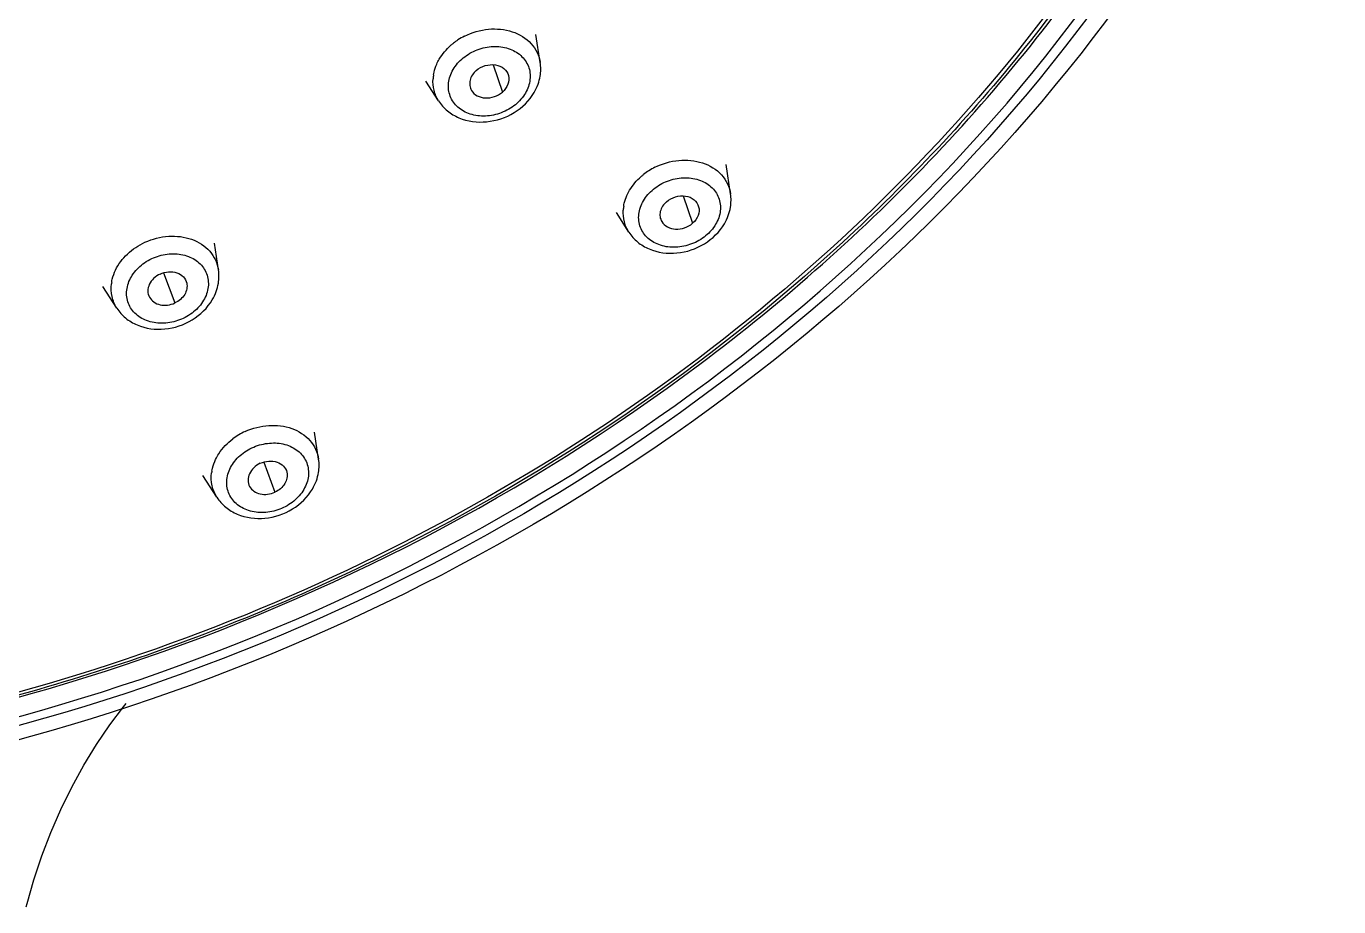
# Model space of a CAD drawing. Extents: x 0 to 3160, y 0 to 2315.
# Drawn here: x 1049.71 to 1079.13, y 1082.46 to 1102.21 of the extents above; entities that cross this region are included whole.
import ezdxf

# ---------------------------------------------------------------- set-up
doc = ezdxf.new("R2010")
doc.units = 0
doc.header["$LTSCALE"] = 3
doc.header["$MEASUREMENT"] = 0
doc.layers.get('0').update_dxf_attribs({"linetype": 'CONTINUOUS'})

msp = doc.modelspace()

# ---------------------------------------------------------------- linework, layer by layer
at = {"color": 7, "linetype": 'Continuous'}
for p, q in [((1061.232, 1101.393), (1061.135, 1102.021)), ((1058.953, 1100.535), (1058.669, 1100.98)), ((1065.497, 1098.451), (1065.396, 1099.105)), ((1063.217, 1097.593), (1062.937, 1098.034)), ((1054.018, 1096.747), (1053.927, 1097.341)), ((1051.739, 1095.889), (1051.429, 1096.376)), ((1056.263, 1092.504), (1056.17, 1093.109)), ((1053.984, 1091.646), (1053.671, 1092.137))]:
    msp.add_line(p, q, dxfattribs=at)
at = {"color": 9, "linetype": 'Continuous'}
for p, q in [((1060.175, 1101.344), (1060.382, 1100.733)), ((1064.435, 1098.403), (1064.647, 1097.791)), ((1052.789, 1096.681), (1053.039, 1096.003)), ((1055.033, 1092.437), (1055.284, 1091.76))]:
    msp.add_line(p, q, dxfattribs=at)
at = {"color": 7, "linetype": 'Continuous'}
msp.add_lwpolyline([(1049.709, 1082.465), (1049.727, 1082.535), (1049.878, 1083.071), (1050.055, 1083.604), (1050.258, 1084.13), (1050.484, 1084.646), (1050.732, 1085.15), (1051.001, 1085.638), (1051.286, 1086.105), (1051.583, 1086.543), (1051.887, 1086.949), (1051.946, 1087.02)], dxfattribs=at)
at = {"color": 9, "linetype": 'Continuous'}
for centre, radius, start, end in [((1060.149, 1100.729), 1.398, 128.1439, 131.1858), ((1060.186, 1100.681), 1.459, 123.2856, 128.1354), ((1060.21, 1100.644), 1.503, 116.6668, 123.2921), ((1059.721, 1100.973), 0.895, 170.5267, 176.3047), ((1064.466, 1097.717), 1.486, 116.6283, 128.4602), ((1064.411, 1097.789), 1.395, 128.5268, 131.1882), ((1063.985, 1098.03), 0.895, 170.5252, 176.6637), ((1052.514, 1096.325), 0.902, 170.5357, 173.2744), ((1055.238, 1091.761), 1.496, 114.5942, 126.8659), ((1054.76, 1092.082), 0.903, 170.5363, 172.9349)]:
    msp.add_arc(centre, radius, start, end, dxfattribs=at)
at = {"color": 7, "linetype": 'Continuous'}
for centre in [(1060.121, 1101.294), (1064.386, 1098.352), (1052.908, 1096.648), (1055.153, 1092.405)]:
    msp.add_arc(centre, 1.128, 329.4741, 339.948, dxfattribs=at)
at = {"color": 9, "linetype": 'Continuous'}
for points, knots in [([(1037.694, 1085.534), (1042.506, 1085.534), (1052.213, 1087.188), (1063.06, 1092.83), (1070.195, 1099.144), (1074.482, 1104.524), (1077.573, 1110.378), (1078.777, 1114.544), (1079.13, 1116.617)], [0, 0, 0, 0, 0.258775, 0.519132, 0.646124, 0.768949, 0.886903, 1, 1, 1, 1]), ([(1076.031, 1106.276), (1071.278, 1097.876), (1054.81, 1084.874), (1033.851, 1083.842), (1024.752, 1087.05)], [0, 0, 0, 0, 0.500104, 1, 1, 1, 1]), ([(1024.781, 1087.27), (1033.836, 1084.05), (1054.726, 1085.054), (1071.131, 1098.021), (1075.851, 1106.398)], [0, 0, 0, 0, 0.499871, 1, 1, 1, 1]), ([(1073.931, 1104.383), (1071.933, 1101.377), (1066.899, 1095.833), (1057.394, 1089.725), (1046.575, 1086.081), (1038.954, 1085.512), (1035.231, 1085.746)], [0, 0, 0, 0, 0.241968, 0.494433, 0.749895, 1, 1, 1, 1]), ([(1059.536, 1101.987), (1059.703, 1102.071), (1060.061, 1102.176), (1060.435, 1102.142), (1060.604, 1102.086)], [0, 0, 0, 0, 0.512432, 1, 1, 1, 1]), ([(1060.604, 1102.086), (1060.763, 1102.034), (1061.057, 1101.86), (1061.208, 1101.548), (1061.232, 1101.393)], [0, 0, 0, 0, 0.51666, 1, 1, 1, 1]), ([(1058.91, 1101.357), (1058.927, 1101.396), (1059.009, 1101.554), (1059.127, 1101.692), (1059.228, 1101.781)], [0, 0, 0, 0, 0.242018, 1, 1, 1, 1]), ([(1059.181, 1100.974), (1059.199, 1101.08), (1059.288, 1101.293), (1059.532, 1101.545), (1059.855, 1101.713), (1060.212, 1101.774), (1060.554, 1101.719), (1060.834, 1101.548), (1061.002, 1101.28), (1061.012, 1101.072), (1060.996, 1100.974)], [0, 0, 0, 0, 0.121325, 0.252677, 0.39014, 0.526788, 0.656071, 0.775106, 0.887034, 1, 1, 1, 1]), ([(1058.838, 1101.12), (1058.841, 1101.14), (1058.858, 1101.221), (1058.885, 1101.3), (1058.91, 1101.357)], [0, 0, 0, 0, 0.245431, 1, 1, 1, 1]), ([(1058.953, 1100.535), (1058.907, 1100.608), (1058.837, 1100.769), (1058.822, 1100.944), (1058.828, 1101.03)], [0, 0, 0, 0, 0.496691, 1, 1, 1, 1]), ([(1060.996, 1100.974), (1060.978, 1100.868), (1060.89, 1100.655), (1060.645, 1100.404), (1060.322, 1100.235), (1059.965, 1100.174), (1059.623, 1100.229), (1059.343, 1100.4), (1059.176, 1100.668), (1059.165, 1100.876), (1059.181, 1100.974)], [0, 0, 0, 0, 0.121325, 0.252677, 0.39014, 0.526788, 0.656071, 0.775106, 0.887034, 1, 1, 1, 1]), ([(1063.801, 1099.045), (1063.967, 1099.129), (1064.325, 1099.234), (1064.7, 1099.199), (1064.868, 1099.144)], [0, 0, 0, 0, 0.512432, 1, 1, 1, 1]), ([(1064.868, 1099.144), (1065.028, 1099.091), (1065.322, 1098.918), (1065.473, 1098.606), (1065.497, 1098.451)], [0, 0, 0, 0, 0.51666, 1, 1, 1, 1]), ([(1063.175, 1098.415), (1063.192, 1098.454), (1063.273, 1098.612), (1063.391, 1098.75), (1063.493, 1098.839)], [0, 0, 0, 0, 0.242018, 1, 1, 1, 1]), ([(1063.446, 1098.032), (1063.464, 1098.137), (1063.552, 1098.35), (1063.797, 1098.602), (1064.119, 1098.77), (1064.476, 1098.832), (1064.819, 1098.776), (1065.099, 1098.606), (1065.266, 1098.338), (1065.277, 1098.13), (1065.261, 1098.032)], [0, 0, 0, 0, 0.121325, 0.252677, 0.39014, 0.526788, 0.656071, 0.775106, 0.887034, 1, 1, 1, 1]), ([(1063.103, 1098.178), (1063.106, 1098.198), (1063.122, 1098.279), (1063.149, 1098.358), (1063.175, 1098.415)], [0, 0, 0, 0, 0.245431, 1, 1, 1, 1]), ([(1063.217, 1097.593), (1063.172, 1097.664), (1063.102, 1097.824), (1063.087, 1097.997), (1063.092, 1098.082)], [0, 0, 0, 0, 0.496802, 1, 1, 1, 1]), ([(1065.261, 1098.032), (1065.243, 1097.926), (1065.154, 1097.713), (1064.91, 1097.461), (1064.587, 1097.293), (1064.23, 1097.232), (1063.888, 1097.287), (1063.607, 1097.458), (1063.44, 1097.726), (1063.43, 1097.933), (1063.446, 1098.032)], [0, 0, 0, 0, 0.121325, 0.252677, 0.39014, 0.526788, 0.656071, 0.775106, 0.887034, 1, 1, 1, 1]), ([(1052.371, 1097.364), (1052.537, 1097.44), (1052.889, 1097.532), (1053.254, 1097.489), (1053.417, 1097.431)], [0, 0, 0, 0, 0.513405, 1, 1, 1, 1]), ([(1053.417, 1097.431), (1053.57, 1097.376), (1053.851, 1097.201), (1053.995, 1096.898), (1054.018, 1096.747)], [0, 0, 0, 0, 0.515749, 1, 1, 1, 1]), ([(1051.71, 1096.74), (1051.774, 1096.875), (1051.965, 1097.126), (1052.227, 1097.298), (1052.371, 1097.364)], [0, 0, 0, 0, 0.484993, 1, 1, 1, 1]), ([(1051.968, 1096.328), (1051.985, 1096.434), (1052.074, 1096.646), (1052.318, 1096.898), (1052.641, 1097.066), (1052.998, 1097.128), (1053.341, 1097.072), (1053.621, 1096.902), (1053.788, 1096.634), (1053.799, 1096.426), (1053.783, 1096.328)], [0, 0, 0, 0, 0.121325, 0.252677, 0.39014, 0.526788, 0.656071, 0.775106, 0.887034, 1, 1, 1, 1]), ([(1051.625, 1096.474), (1051.628, 1096.496), (1051.647, 1096.588), (1051.679, 1096.676), (1051.71, 1096.74)], [0, 0, 0, 0, 0.244804, 1, 1, 1, 1]), ([(1051.739, 1095.889), (1051.689, 1095.968), (1051.615, 1096.145), (1051.607, 1096.337), (1051.618, 1096.431)], [0, 0, 0, 0, 0.495709, 1, 1, 1, 1]), ([(1053.783, 1096.328), (1053.765, 1096.222), (1053.676, 1096.009), (1053.432, 1095.757), (1053.109, 1095.589), (1052.752, 1095.528), (1052.409, 1095.583), (1052.129, 1095.754), (1051.962, 1096.022), (1051.951, 1096.229), (1051.968, 1096.328)], [0, 0, 0, 0, 0.121325, 0.252677, 0.39014, 0.526788, 0.656071, 0.775106, 0.887034, 1, 1, 1, 1]), ([(1054.616, 1093.121), (1054.782, 1093.197), (1055.134, 1093.289), (1055.499, 1093.246), (1055.662, 1093.188)], [0, 0, 0, 0, 0.513405, 1, 1, 1, 1]), ([(1055.662, 1093.188), (1055.815, 1093.133), (1056.096, 1092.958), (1056.24, 1092.655), (1056.263, 1092.504)], [0, 0, 0, 0, 0.515749, 1, 1, 1, 1]), ([(1053.955, 1092.497), (1053.976, 1092.541), (1054.075, 1092.716), (1054.219, 1092.866), (1054.341, 1092.958)], [0, 0, 0, 0, 0.241599, 1, 1, 1, 1]), ([(1054.213, 1092.085), (1054.23, 1092.19), (1054.319, 1092.403), (1054.563, 1092.655), (1054.886, 1092.823), (1055.243, 1092.884), (1055.586, 1092.829), (1055.866, 1092.658), (1056.033, 1092.39), (1056.044, 1092.183), (1056.028, 1092.085)], [0, 0, 0, 0, 0.121325, 0.252683, 0.390147, 0.526781, 0.656059, 0.775097, 0.887031, 1, 1, 1, 1]), ([(1053.87, 1092.231), (1053.873, 1092.253), (1053.892, 1092.344), (1053.924, 1092.433), (1053.955, 1092.497)], [0, 0, 0, 0, 0.244804, 1, 1, 1, 1]), ([(1053.984, 1091.646), (1053.934, 1091.725), (1053.859, 1091.904), (1053.852, 1092.098), (1053.864, 1092.193)], [0, 0, 0, 0, 0.495595, 1, 1, 1, 1]), ([(1056.028, 1092.085), (1056.01, 1091.979), (1055.921, 1091.766), (1055.677, 1091.514), (1055.354, 1091.346), (1054.997, 1091.285), (1054.654, 1091.34), (1054.374, 1091.511), (1054.207, 1091.779), (1054.196, 1091.986), (1054.213, 1092.085)], [0, 0, 0, 0, 0.121325, 0.252676, 0.390138, 0.526787, 0.656072, 0.775106, 0.887036, 1, 1, 1, 1])]:
    msp.add_open_spline(points, degree=3, knots=knots, dxfattribs=at)
at = {"color": 7, "linetype": 'Continuous'}
for points, knots in [([(1078.988, 1116.503), (1078.683, 1114.725), (1077.707, 1111.16), (1075.282, 1106.077), (1071.945, 1101.302), (1066.362, 1095.474), (1059.428, 1090.852), (1051.723, 1087.725), (1043.714, 1085.677), (1035.476, 1085.296), (1027.659, 1086.727), (1022.281, 1088.638), (1017.476, 1091.352), (1013.384, 1094.799), (1010.131, 1098.884), (1008.584, 1101.968), (1007.986, 1103.557)], [0, 0, 0, 0, 0.058488, 0.119074, 0.181828, 0.24657, 0.380028, 0.44792, 0.515606, 0.647511, 0.711057, 0.772479, 0.831744, 0.889073, 0.944932, 1, 1, 1, 1]), ([(1076.42, 1106.133), (1071.574, 1097.689), (1054.972, 1084.604), (1033.863, 1083.497), (1024.652, 1086.652)], [0, 0, 0, 0, 0.5, 1, 1, 1, 1]), ([(1059.795, 1101.215), (1059.853, 1101.266), (1059.993, 1101.341), (1060.22, 1101.359), (1060.425, 1101.283), (1060.502, 1101.162), (1060.518, 1101.101)], [0, 0, 0, 0, 0.270539, 0.536287, 0.779044, 1, 1, 1, 1]), ([(1059.795, 1101.215), (1059.73, 1101.158), (1059.653, 1101.046), (1059.644, 1100.879), (1059.67, 1100.803), (1059.689, 1100.77)], [0, 0, 0, 0, 0.52479, 0.765808, 1, 1, 1, 1]), ([(1060.518, 1101.101), (1060.534, 1101.039), (1060.522, 1100.894), (1060.436, 1100.78), (1060.382, 1100.733)], [0, 0, 0, 0, 0.472923, 1, 1, 1, 1]), ([(1058.953, 1100.535), (1059.006, 1100.452), (1059.142, 1100.3), (1059.497, 1100.088), (1060.044, 1100.018), (1060.665, 1100.228), (1060.986, 1100.54), (1061.093, 1100.721)], [0, 0, 0, 0, 0.118133, 0.23883, 0.488884, 0.747812, 1, 1, 1, 1]), ([(1059.689, 1100.77), (1059.719, 1100.72), (1059.814, 1100.633), (1060.004, 1100.587), (1060.208, 1100.618), (1060.33, 1100.688), (1060.382, 1100.733)], [0, 0, 0, 0, 0.223473, 0.469432, 0.733918, 1, 1, 1, 1]), ([(1064.06, 1098.273), (1064.118, 1098.323), (1064.257, 1098.399), (1064.484, 1098.416), (1064.688, 1098.342), (1064.766, 1098.222), (1064.782, 1098.161)], [0, 0, 0, 0, 0.270438, 0.536161, 0.779036, 1, 1, 1, 1]), ([(1064.06, 1098.273), (1063.995, 1098.216), (1063.918, 1098.103), (1063.908, 1097.935), (1063.936, 1097.86), (1063.955, 1097.827)], [0, 0, 0, 0, 0.524975, 0.765569, 1, 1, 1, 1]), ([(1064.782, 1098.161), (1064.799, 1098.098), (1064.788, 1097.952), (1064.701, 1097.838), (1064.647, 1097.791)], [0, 0, 0, 0, 0.472828, 1, 1, 1, 1]), ([(1063.217, 1097.593), (1063.271, 1097.51), (1063.406, 1097.358), (1063.762, 1097.145), (1064.309, 1097.076), (1064.929, 1097.286), (1065.251, 1097.597), (1065.358, 1097.779)], [0, 0, 0, 0, 0.118133, 0.23883, 0.488884, 0.747812, 1, 1, 1, 1]), ([(1063.955, 1097.827), (1063.985, 1097.777), (1064.08, 1097.691), (1064.27, 1097.644), (1064.472, 1097.676), (1064.595, 1097.746), (1064.647, 1097.791)], [0, 0, 0, 0, 0.223279, 0.469603, 0.733916, 1, 1, 1, 1]), ([(1052.711, 1096.652), (1052.658, 1096.628), (1052.561, 1096.563), (1052.46, 1096.428), (1052.423, 1096.274), (1052.448, 1096.173), (1052.472, 1096.131)], [0, 0, 0, 0, 0.276143, 0.535571, 0.77398, 1, 1, 1, 1]), ([(1052.711, 1096.652), (1052.771, 1096.68), (1052.897, 1096.712), (1053.085, 1096.692), (1053.238, 1096.602), (1053.296, 1096.5), (1053.307, 1096.449)], [0, 0, 0, 0, 0.275795, 0.537253, 0.776773, 1, 1, 1, 1]), ([(1053.307, 1096.449), (1053.325, 1096.365), (1053.281, 1096.166), (1053.128, 1096.044), (1053.039, 1096.003)], [0, 0, 0, 0, 0.466574, 1, 1, 1, 1]), ([(1051.739, 1095.889), (1051.792, 1095.806), (1051.928, 1095.654), (1052.283, 1095.441), (1052.83, 1095.372), (1053.451, 1095.582), (1053.772, 1095.893), (1053.879, 1096.075)], [0, 0, 0, 0, 0.118133, 0.23883, 0.488884, 0.747812, 1, 1, 1, 1]), ([(1052.472, 1096.131), (1052.495, 1096.09), (1052.565, 1096.014), (1052.762, 1095.932), (1052.938, 1095.957), (1053.039, 1096.003)], [0, 0, 0, 0, 0.226262, 0.470264, 1, 1, 1, 1]), ([(1054.956, 1092.409), (1054.903, 1092.384), (1054.807, 1092.319), (1054.705, 1092.185), (1054.668, 1092.031), (1054.693, 1091.93), (1054.717, 1091.888)], [0, 0, 0, 0, 0.276049, 0.535707, 0.773993, 1, 1, 1, 1]), ([(1054.956, 1092.409), (1055.016, 1092.436), (1055.142, 1092.469), (1055.329, 1092.448), (1055.483, 1092.359), (1055.54, 1092.258), (1055.552, 1092.206)], [0, 0, 0, 0, 0.275762, 0.537225, 0.776775, 1, 1, 1, 1]), ([(1055.552, 1092.206), (1055.57, 1092.122), (1055.527, 1091.923), (1055.373, 1091.801), (1055.284, 1091.76)], [0, 0, 0, 0, 0.466521, 1, 1, 1, 1]), ([(1053.984, 1091.646), (1054.037, 1091.563), (1054.173, 1091.411), (1054.528, 1091.198), (1055.075, 1091.129), (1055.696, 1091.339), (1056.017, 1091.65), (1056.124, 1091.832)], [0, 0, 0, 0, 0.118133, 0.23883, 0.488884, 0.747812, 1, 1, 1, 1]), ([(1054.717, 1091.888), (1054.74, 1091.846), (1054.81, 1091.772), (1054.955, 1091.711), (1055.121, 1091.706), (1055.232, 1091.736), (1055.284, 1091.76)], [0, 0, 0, 0, 0.224845, 0.466981, 0.728404, 1, 1, 1, 1])]:
    msp.add_open_spline(points, degree=3, knots=knots, dxfattribs=at)
for points in [[(1061.229, 1101.091), (1061.246, 1101.19), (1061.247, 1101.294), (1061.232, 1101.393)], [(1061.181, 1100.908), (1061.202, 1100.967), (1061.219, 1101.029), (1061.229, 1101.091)], [(1065.494, 1098.149), (1065.511, 1098.248), (1065.512, 1098.351), (1065.497, 1098.451)], [(1065.446, 1097.965), (1065.467, 1098.025), (1065.484, 1098.086), (1065.494, 1098.149)], [(1054.016, 1096.445), (1054.032, 1096.544), (1054.034, 1096.647), (1054.018, 1096.747)], [(1053.967, 1096.261), (1053.989, 1096.321), (1054.005, 1096.382), (1054.016, 1096.445)], [(1056.261, 1092.201), (1056.277, 1092.301), (1056.279, 1092.404), (1056.263, 1092.504)], [(1056.212, 1092.018), (1056.234, 1092.078), (1056.25, 1092.139), (1056.261, 1092.201)]]:
    msp.add_open_spline(points, degree=3, dxfattribs=at)

doc.saveas('drawing.dxf')
